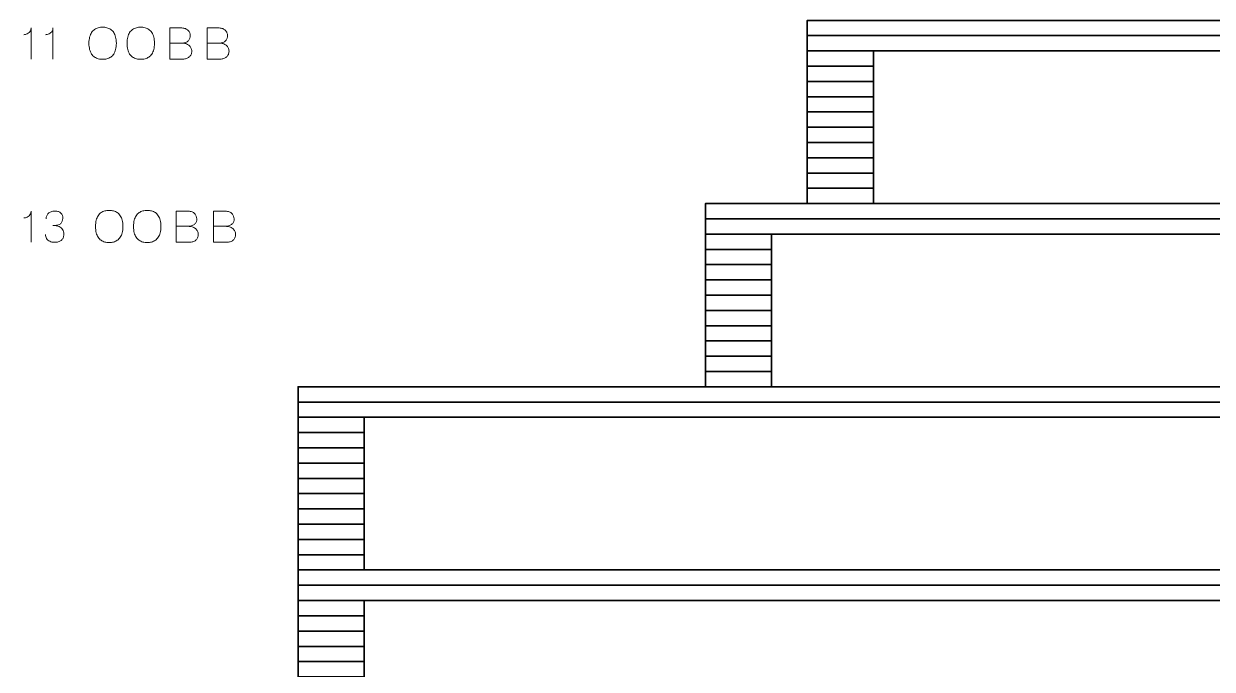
# Model space of a CAD drawing. Header units: centimetres. Extents: x -215 to 208, y -170 to 139.
# Drawn here: x 43.46 to 66.81, y -1.05 to 11.63 of the extents above; entities that cross this region are included whole.
import ezdxf

# ---------------------------------------------------------------- set-up
doc = ezdxf.new("R2010")
doc.units = ezdxf.units.CM
doc.header["$MEASUREMENT"] = 0
doc.layers.add('Layer 1', color=7, linetype='Continuous')

msp = doc.modelspace()

# ---------------------------------------------------------------- linework, layer by layer
at = {"layer": 'Layer 1', "color": 250, "lineweight": 35}
for points in [[(58.85, 11.39997), (80.15, 11.39997), (80.15, 11.69997), (58.85, 11.69997), (58.85, 11.39997)], [(58.85, 11.09997), (80.15, 11.09997), (80.15, 11.39997), (58.85, 11.39997), (58.85, 11.09997)], [(58.85, 10.79997), (60.15, 10.79997), (60.15, 11.09997), (58.85, 11.09997), (58.85, 10.79997)], [(58.85, 10.49997), (60.15, 10.49997), (60.15, 10.79997), (58.85, 10.79997), (58.85, 10.49997)], [(58.85, 10.19997), (60.15, 10.19997), (60.15, 10.49997), (58.85, 10.49997), (58.85, 10.19997)], [(58.85, 9.89997), (60.15, 9.89997), (60.15, 10.19997), (58.85, 10.19997), (58.85, 9.89997)], [(58.85, 9.59997), (60.15, 9.59997), (60.15, 9.89997), (58.85, 9.89997), (58.85, 9.59997)], [(58.85, 9.29997), (60.15, 9.29997), (60.15, 9.59997), (58.85, 9.59997), (58.85, 9.29997)], [(58.85, 8.99997), (60.15, 8.99997), (60.15, 9.29997), (58.85, 9.29997), (58.85, 8.99997)], [(58.85, 8.69997), (60.15, 8.69997), (60.15, 8.99997), (58.85, 8.99997), (58.85, 8.69997)], [(58.85, 8.39997), (60.15, 8.39997), (60.15, 8.69997), (58.85, 8.69997), (58.85, 8.39997)], [(58.85, 8.09997), (60.15, 8.09997), (60.15, 8.39997), (58.85, 8.39997), (58.85, 8.09997)], [(56.85, 7.79997), (82.15, 7.79997), (82.15, 8.09997), (56.85, 8.09997), (56.85, 7.79997)], [(56.85, 7.49997), (82.15, 7.49997), (82.15, 7.79997), (56.85, 7.79997), (56.85, 7.49997)], [(56.85, 7.19997), (58.15, 7.19997), (58.15, 7.49997), (56.85, 7.49997), (56.85, 7.19997)], [(56.85, 6.89997), (58.15, 6.89997), (58.15, 7.19997), (56.85, 7.19997), (56.85, 6.89997)], [(56.85, 6.59997), (58.15, 6.59997), (58.15, 6.89997), (56.85, 6.89997), (56.85, 6.59997)], [(56.85, 6.29997), (58.15, 6.29997), (58.15, 6.59997), (56.85, 6.59997), (56.85, 6.29997)], [(56.85, 5.99997), (58.15, 5.99997), (58.15, 6.29997), (56.85, 6.29997), (56.85, 5.99997)], [(56.85, 5.69997), (58.15, 5.69997), (58.15, 5.99997), (56.85, 5.99997), (56.85, 5.69997)], [(56.85, 5.39997), (58.15, 5.39997), (58.15, 5.69997), (56.85, 5.69997), (56.85, 5.39997)], [(56.85, 5.09997), (58.15, 5.09997), (58.15, 5.39997), (56.85, 5.39997), (56.85, 5.09997)], [(56.85, 4.79997), (58.15, 4.79997), (58.15, 5.09997), (56.85, 5.09997), (56.85, 4.79997)], [(56.85, 4.49997), (58.15, 4.49997), (58.15, 4.79997), (56.85, 4.79997), (56.85, 4.49997)], [(48.85, 4.19997), (90.15, 4.19997), (90.15, 4.49997), (48.85, 4.49997), (48.85, 4.19997)], [(48.85, 3.89997), (90.15, 3.89997), (90.15, 4.19997), (48.85, 4.19997), (48.85, 3.89997)], [(48.85, 3.59997), (50.15, 3.59997), (50.15, 3.89997), (48.85, 3.89997), (48.85, 3.59997)], [(48.85, 3.29997), (50.15, 3.29997), (50.15, 3.59997), (48.85, 3.59997), (48.85, 3.29997)], [(48.85, 2.99997), (50.15, 2.99997), (50.15, 3.29997), (48.85, 3.29997), (48.85, 2.99997)], [(48.85, 2.69997), (50.15, 2.69997), (50.15, 2.99997), (48.85, 2.99997), (48.85, 2.69997)], [(48.85, 2.39997), (50.15, 2.39997), (50.15, 2.69997), (48.85, 2.69997), (48.85, 2.39997)], [(48.85, 2.09997), (50.15, 2.09997), (50.15, 2.39997), (48.85, 2.39997), (48.85, 2.09997)], [(48.85, 1.79997), (50.15, 1.79997), (50.15, 2.09997), (48.85, 2.09997), (48.85, 1.79997)], [(48.85, 1.49997), (50.15, 1.49997), (50.15, 1.79997), (48.85, 1.79997), (48.85, 1.49997)], [(48.85, 1.19997), (50.15, 1.19997), (50.15, 1.49997), (48.85, 1.49997), (48.85, 1.19997)], [(48.85, 0.89997), (50.15, 0.89997), (50.15, 1.19997), (48.85, 1.19997), (48.85, 0.89997)], [(48.85, 0.59997), (90.15, 0.59997), (90.15, 0.89997), (48.85, 0.89997), (48.85, 0.59997)], [(48.85, 0.29997), (90.15, 0.29997), (90.15, 0.59997), (48.85, 0.59997), (48.85, 0.29997)], [(48.85, -0.00003), (50.15, -0.00003), (50.15, 0.29997), (48.85, 0.29997), (48.85, -0.00003)], [(48.85, -0.30003), (50.15, -0.30003), (50.15, -0.00003), (48.85, -0.00003), (48.85, -0.30003)], [(48.85, -0.60003), (50.15, -0.60003), (50.15, -0.30003), (48.85, -0.30003), (48.85, -0.60003)], [(48.85, -0.90003), (50.15, -0.90003), (50.15, -0.60003), (48.85, -0.60003), (48.85, -0.90003)], [(48.85, -1.20003), (50.15, -1.20003), (50.15, -0.90003), (48.85, -0.90003), (48.85, -1.20003)]]:
    msp.add_lwpolyline(points, close=True, dxfattribs=at)
at = {"layer": 'Layer 1', "color": 30, "lineweight": 9}
for points, knots in [([(43.60641, 10.93927), (43.60641, 10.93927), (43.60641, 11.54972), (43.60641, 11.54972), (43.60641, 11.54972), (43.60627, 11.52898), (43.6026, 11.5112), (43.59555, 11.49638), (43.59555, 11.49638), (43.58863, 11.48142), (43.57946, 11.46914), (43.56817, 11.45927), (43.56817, 11.45927), (43.55688, 11.44939), (43.54475, 11.44149), (43.53177, 11.43556), (43.53177, 11.43556), (43.51878, 11.42977), (43.50622, 11.4254), (43.49409, 11.42272), (43.49409, 11.42272), (43.48181, 11.4199), (43.47137, 11.4182), (43.46248, 11.41764), (43.46248, 11.41764), (43.47137, 11.4182), (43.48181, 11.4199), (43.49409, 11.42272), (43.49409, 11.42272), (43.50622, 11.4254), (43.51878, 11.42977), (43.53177, 11.43556), (43.53177, 11.43556), (43.54475, 11.44149), (43.55688, 11.44939), (43.56817, 11.45927), (43.56817, 11.45927), (43.57946, 11.46914), (43.58863, 11.48142), (43.59555, 11.49638), (43.59555, 11.49638), (43.6026, 11.5112), (43.60627, 11.52898), (43.60641, 11.54972), (43.60641, 11.54972), (43.60641, 11.54972), (43.60641, 10.93927), (43.60641, 10.93927)], [0, 0, 0, 0, 0.08333333, 0.08333333, 0.08333333, 0.08333333, 0.16666667, 0.16666667, 0.16666667, 0.16666667, 0.25, 0.25, 0.25, 0.25, 0.33333333, 0.33333333, 0.33333333, 0.33333333, 0.41666667, 0.41666667, 0.41666667, 0.41666667, 0.5, 0.5, 0.5, 0.5, 0.58333333, 0.58333333, 0.58333333, 0.58333333, 0.66666667, 0.66666667, 0.66666667, 0.66666667, 0.75, 0.75, 0.75, 0.75, 0.83333333, 0.83333333, 0.83333333, 0.83333333, 0.91666667, 0.91666667, 0.91666667, 0.91666667, 1, 1, 1, 1]), ([(44.03483, 10.93927), (44.03483, 10.93927), (44.03483, 11.54972), (44.03483, 11.54972), (44.03483, 11.54972), (44.03469, 11.52898), (44.03102, 11.5112), (44.02397, 11.49638), (44.02397, 11.49638), (44.01705, 11.48142), (44.00788, 11.46914), (43.99659, 11.45927), (43.99659, 11.45927), (43.9853, 11.44939), (43.97317, 11.44149), (43.96019, 11.43556), (43.96019, 11.43556), (43.9472, 11.42977), (43.93464, 11.4254), (43.92251, 11.42272), (43.92251, 11.42272), (43.91023, 11.4199), (43.89979, 11.4182), (43.8909, 11.41764), (43.8909, 11.41764), (43.89979, 11.4182), (43.91023, 11.4199), (43.92251, 11.42272), (43.92251, 11.42272), (43.93464, 11.4254), (43.9472, 11.42977), (43.96019, 11.43556), (43.96019, 11.43556), (43.97317, 11.44149), (43.9853, 11.44939), (43.99659, 11.45927), (43.99659, 11.45927), (44.00788, 11.46914), (44.01705, 11.48142), (44.02397, 11.49638), (44.02397, 11.49638), (44.03102, 11.5112), (44.03469, 11.52898), (44.03483, 11.54972), (44.03483, 11.54972), (44.03483, 11.54972), (44.03483, 10.93927), (44.03483, 10.93927)], [0, 0, 0, 0, 0.08333333, 0.08333333, 0.08333333, 0.08333333, 0.16666667, 0.16666667, 0.16666667, 0.16666667, 0.25, 0.25, 0.25, 0.25, 0.33333333, 0.33333333, 0.33333333, 0.33333333, 0.41666667, 0.41666667, 0.41666667, 0.41666667, 0.5, 0.5, 0.5, 0.5, 0.58333333, 0.58333333, 0.58333333, 0.58333333, 0.66666667, 0.66666667, 0.66666667, 0.66666667, 0.75, 0.75, 0.75, 0.75, 0.83333333, 0.83333333, 0.83333333, 0.83333333, 0.91666667, 0.91666667, 0.91666667, 0.91666667, 1, 1, 1, 1]), ([(45.0119, 10.93419), (45.04168, 10.93405), (45.0699, 10.93758), (45.09685, 10.94449), (45.09685, 10.94449), (45.12366, 10.95155), (45.14822, 10.96255), (45.17065, 10.97779), (45.17065, 10.97779), (45.19309, 10.99289), (45.21256, 11.01279), (45.22907, 11.03734), (45.22907, 11.03734), (45.24558, 11.0619), (45.25828, 11.09167), (45.26731, 11.12667), (45.26731, 11.12667), (45.27649, 11.16166), (45.281, 11.20244), (45.28114, 11.24915), (45.28114, 11.24915), (45.281, 11.29586), (45.27649, 11.33664), (45.26731, 11.37178), (45.26731, 11.37178), (45.25828, 11.40691), (45.24558, 11.43683), (45.22907, 11.46152), (45.22907, 11.46152), (45.21256, 11.48622), (45.19309, 11.50626), (45.17065, 11.52164), (45.17065, 11.52164), (45.14822, 11.53702), (45.12366, 11.54817), (45.09685, 11.55536), (45.09685, 11.55536), (45.0699, 11.56242), (45.04168, 11.56595), (45.0119, 11.56581), (45.0119, 11.56581), (44.98213, 11.56595), (44.9539, 11.56242), (44.92695, 11.55536), (44.92695, 11.55536), (44.90014, 11.54817), (44.87559, 11.53702), (44.85315, 11.52164), (44.85315, 11.52164), (44.83071, 11.50626), (44.81124, 11.48622), (44.79473, 11.46152), (44.79473, 11.46152), (44.77822, 11.43683), (44.76552, 11.40691), (44.75649, 11.37178), (44.75649, 11.37178), (44.74732, 11.33664), (44.7428, 11.29586), (44.74266, 11.24915), (44.74266, 11.24915), (44.7428, 11.20244), (44.74732, 11.16166), (44.75649, 11.12667), (44.75649, 11.12667), (44.76552, 11.09167), (44.77822, 11.0619), (44.79473, 11.03734), (44.79473, 11.03734), (44.81124, 11.01279), (44.83071, 10.99289), (44.85315, 10.97779), (44.85315, 10.97779), (44.87559, 10.96255), (44.90014, 10.95155), (44.92695, 10.94449), (44.92695, 10.94449), (44.9539, 10.93758), (44.98213, 10.93405), (45.0119, 10.93419)], [0, 0, 0, 0, 0.05, 0.05, 0.05, 0.05, 0.1, 0.1, 0.1, 0.1, 0.15, 0.15, 0.15, 0.15, 0.2, 0.2, 0.2, 0.2, 0.25, 0.25, 0.25, 0.25, 0.3, 0.3, 0.3, 0.3, 0.35, 0.35, 0.35, 0.35, 0.4, 0.4, 0.4, 0.4, 0.45, 0.45, 0.45, 0.45, 0.5, 0.5, 0.5, 0.5, 0.55, 0.55, 0.55, 0.55, 0.6, 0.6, 0.6, 0.6, 0.65, 0.65, 0.65, 0.65, 0.7, 0.7, 0.7, 0.7, 0.75, 0.75, 0.75, 0.75, 0.8, 0.8, 0.8, 0.8, 0.85, 0.85, 0.85, 0.85, 0.9, 0.9, 0.9, 0.9, 0.95, 0.95, 0.95, 0.95, 1, 1, 1, 1]), ([(45.0119, 10.93419), (45.04168, 10.93405), (45.0699, 10.93758), (45.09685, 10.94449), (45.09685, 10.94449), (45.12366, 10.95155), (45.14822, 10.96255), (45.17065, 10.97779), (45.17065, 10.97779), (45.19309, 10.99289), (45.21256, 11.01279), (45.22907, 11.03734), (45.22907, 11.03734), (45.24558, 11.0619), (45.25828, 11.09167), (45.26731, 11.12667), (45.26731, 11.12667), (45.27649, 11.16166), (45.281, 11.20244), (45.28114, 11.24915), (45.28114, 11.24915), (45.281, 11.29586), (45.27649, 11.33664), (45.26731, 11.37178), (45.26731, 11.37178), (45.25828, 11.40691), (45.24558, 11.43683), (45.22907, 11.46152), (45.22907, 11.46152), (45.21256, 11.48622), (45.19309, 11.50626), (45.17065, 11.52164), (45.17065, 11.52164), (45.14822, 11.53702), (45.12366, 11.54817), (45.09685, 11.55536), (45.09685, 11.55536), (45.0699, 11.56242), (45.04168, 11.56595), (45.0119, 11.56581), (45.0119, 11.56581), (44.98213, 11.56595), (44.9539, 11.56242), (44.92695, 11.55536), (44.92695, 11.55536), (44.90014, 11.54817), (44.87559, 11.53702), (44.85315, 11.52164), (44.85315, 11.52164), (44.83071, 11.50626), (44.81124, 11.48622), (44.79473, 11.46152), (44.79473, 11.46152), (44.77822, 11.43683), (44.76552, 11.40691), (44.75649, 11.37178), (44.75649, 11.37178), (44.74732, 11.33664), (44.7428, 11.29586), (44.74266, 11.24915), (44.74266, 11.24915), (44.7428, 11.20244), (44.74732, 11.16166), (44.75649, 11.12667), (44.75649, 11.12667), (44.76552, 11.09167), (44.77822, 11.0619), (44.79473, 11.03734), (44.79473, 11.03734), (44.81124, 11.01279), (44.83071, 10.99289), (44.85315, 10.97779), (44.85315, 10.97779), (44.87559, 10.96255), (44.90014, 10.95155), (44.92695, 10.94449), (44.92695, 10.94449), (44.9539, 10.93758), (44.98213, 10.93405), (45.0119, 10.93419)], [0, 0, 0, 0, 0.05, 0.05, 0.05, 0.05, 0.1, 0.1, 0.1, 0.1, 0.15, 0.15, 0.15, 0.15, 0.2, 0.2, 0.2, 0.2, 0.25, 0.25, 0.25, 0.25, 0.3, 0.3, 0.3, 0.3, 0.35, 0.35, 0.35, 0.35, 0.4, 0.4, 0.4, 0.4, 0.45, 0.45, 0.45, 0.45, 0.5, 0.5, 0.5, 0.5, 0.55, 0.55, 0.55, 0.55, 0.6, 0.6, 0.6, 0.6, 0.65, 0.65, 0.65, 0.65, 0.7, 0.7, 0.7, 0.7, 0.75, 0.75, 0.75, 0.75, 0.8, 0.8, 0.8, 0.8, 0.85, 0.85, 0.85, 0.85, 0.9, 0.9, 0.9, 0.9, 0.95, 0.95, 0.95, 0.95, 1, 1, 1, 1]), ([(45.75951, 10.93419), (45.78929, 10.93405), (45.81751, 10.93758), (45.84446, 10.94449), (45.84446, 10.94449), (45.87127, 10.95155), (45.89583, 10.96255), (45.91826, 10.97779), (45.91826, 10.97779), (45.9407, 10.99289), (45.96017, 11.01279), (45.97668, 11.03734), (45.97668, 11.03734), (45.99319, 11.0619), (46.00589, 11.09167), (46.01492, 11.12667), (46.01492, 11.12667), (46.0241, 11.16166), (46.02861, 11.20244), (46.02875, 11.24915), (46.02875, 11.24915), (46.02861, 11.29586), (46.0241, 11.33664), (46.01492, 11.37178), (46.01492, 11.37178), (46.00589, 11.40691), (45.99319, 11.43683), (45.97668, 11.46152), (45.97668, 11.46152), (45.96017, 11.48622), (45.9407, 11.50626), (45.91826, 11.52164), (45.91826, 11.52164), (45.89583, 11.53702), (45.87127, 11.54817), (45.84446, 11.55536), (45.84446, 11.55536), (45.81751, 11.56242), (45.78929, 11.56595), (45.75951, 11.56581), (45.75951, 11.56581), (45.72974, 11.56595), (45.70151, 11.56242), (45.67456, 11.55536), (45.67456, 11.55536), (45.64775, 11.54817), (45.6232, 11.53702), (45.60076, 11.52164), (45.60076, 11.52164), (45.57832, 11.50626), (45.55885, 11.48622), (45.54234, 11.46152), (45.54234, 11.46152), (45.52583, 11.43683), (45.51313, 11.40691), (45.5041, 11.37178), (45.5041, 11.37178), (45.49493, 11.33664), (45.49041, 11.29586), (45.49027, 11.24915), (45.49027, 11.24915), (45.49041, 11.20244), (45.49493, 11.16166), (45.5041, 11.12667), (45.5041, 11.12667), (45.51313, 11.09167), (45.52583, 11.0619), (45.54234, 11.03734), (45.54234, 11.03734), (45.55885, 11.01279), (45.57832, 10.99289), (45.60076, 10.97779), (45.60076, 10.97779), (45.6232, 10.96255), (45.64775, 10.95155), (45.67456, 10.94449), (45.67456, 10.94449), (45.70151, 10.93758), (45.72974, 10.93405), (45.75951, 10.93419)], [0, 0, 0, 0, 0.05, 0.05, 0.05, 0.05, 0.1, 0.1, 0.1, 0.1, 0.15, 0.15, 0.15, 0.15, 0.2, 0.2, 0.2, 0.2, 0.25, 0.25, 0.25, 0.25, 0.3, 0.3, 0.3, 0.3, 0.35, 0.35, 0.35, 0.35, 0.4, 0.4, 0.4, 0.4, 0.45, 0.45, 0.45, 0.45, 0.5, 0.5, 0.5, 0.5, 0.55, 0.55, 0.55, 0.55, 0.6, 0.6, 0.6, 0.6, 0.65, 0.65, 0.65, 0.65, 0.7, 0.7, 0.7, 0.7, 0.75, 0.75, 0.75, 0.75, 0.8, 0.8, 0.8, 0.8, 0.85, 0.85, 0.85, 0.85, 0.9, 0.9, 0.9, 0.9, 0.95, 0.95, 0.95, 0.95, 1, 1, 1, 1]), ([(45.75951, 10.93419), (45.78929, 10.93405), (45.81751, 10.93758), (45.84446, 10.94449), (45.84446, 10.94449), (45.87127, 10.95155), (45.89583, 10.96255), (45.91826, 10.97779), (45.91826, 10.97779), (45.9407, 10.99289), (45.96017, 11.01279), (45.97668, 11.03734), (45.97668, 11.03734), (45.99319, 11.0619), (46.00589, 11.09167), (46.01492, 11.12667), (46.01492, 11.12667), (46.0241, 11.16166), (46.02861, 11.20244), (46.02875, 11.24915), (46.02875, 11.24915), (46.02861, 11.29586), (46.0241, 11.33664), (46.01492, 11.37178), (46.01492, 11.37178), (46.00589, 11.40691), (45.99319, 11.43683), (45.97668, 11.46152), (45.97668, 11.46152), (45.96017, 11.48622), (45.9407, 11.50626), (45.91826, 11.52164), (45.91826, 11.52164), (45.89583, 11.53702), (45.87127, 11.54817), (45.84446, 11.55536), (45.84446, 11.55536), (45.81751, 11.56242), (45.78929, 11.56595), (45.75951, 11.56581), (45.75951, 11.56581), (45.72974, 11.56595), (45.70151, 11.56242), (45.67456, 11.55536), (45.67456, 11.55536), (45.64775, 11.54817), (45.6232, 11.53702), (45.60076, 11.52164), (45.60076, 11.52164), (45.57832, 11.50626), (45.55885, 11.48622), (45.54234, 11.46152), (45.54234, 11.46152), (45.52583, 11.43683), (45.51313, 11.40691), (45.5041, 11.37178), (45.5041, 11.37178), (45.49493, 11.33664), (45.49041, 11.29586), (45.49027, 11.24915), (45.49027, 11.24915), (45.49041, 11.20244), (45.49493, 11.16166), (45.5041, 11.12667), (45.5041, 11.12667), (45.51313, 11.09167), (45.52583, 11.0619), (45.54234, 11.03734), (45.54234, 11.03734), (45.55885, 11.01279), (45.57832, 10.99289), (45.60076, 10.97779), (45.60076, 10.97779), (45.6232, 10.96255), (45.64775, 10.95155), (45.67456, 10.94449), (45.67456, 10.94449), (45.70151, 10.93758), (45.72974, 10.93405), (45.75951, 10.93419)], [0, 0, 0, 0, 0.05, 0.05, 0.05, 0.05, 0.1, 0.1, 0.1, 0.1, 0.15, 0.15, 0.15, 0.15, 0.2, 0.2, 0.2, 0.2, 0.25, 0.25, 0.25, 0.25, 0.3, 0.3, 0.3, 0.3, 0.35, 0.35, 0.35, 0.35, 0.4, 0.4, 0.4, 0.4, 0.45, 0.45, 0.45, 0.45, 0.5, 0.5, 0.5, 0.5, 0.55, 0.55, 0.55, 0.55, 0.6, 0.6, 0.6, 0.6, 0.65, 0.65, 0.65, 0.65, 0.7, 0.7, 0.7, 0.7, 0.75, 0.75, 0.75, 0.75, 0.8, 0.8, 0.8, 0.8, 0.85, 0.85, 0.85, 0.85, 0.9, 0.9, 0.9, 0.9, 0.95, 0.95, 0.95, 0.95, 1, 1, 1, 1]), ([(46.32932, 11.25338), (46.32932, 11.25338), (46.56385, 11.25338), (46.56385, 11.25338), (46.56385, 11.25338), (46.59433, 11.25353), (46.62029, 11.25776), (46.64217, 11.26608), (46.64217, 11.26608), (46.6639, 11.27427), (46.68154, 11.28542), (46.69522, 11.29939), (46.69522, 11.29939), (46.70891, 11.31336), (46.71879, 11.32916), (46.725, 11.34666), (46.725, 11.34666), (46.73107, 11.36402), (46.73389, 11.38208), (46.73318, 11.40071), (46.73318, 11.40071), (46.73234, 11.41933), (46.72838, 11.43739), (46.72133, 11.45503), (46.72133, 11.45503), (46.71441, 11.47267), (46.70397, 11.48862), (46.69028, 11.50287), (46.69028, 11.50287), (46.6766, 11.51712), (46.65952, 11.52841), (46.63878, 11.53674), (46.63878, 11.53674), (46.61804, 11.5452), (46.59362, 11.54958), (46.56554, 11.54972), (46.56554, 11.54972), (46.56554, 11.54972), (46.32932, 11.54972), (46.32932, 11.54972), (46.32932, 11.54972), (46.32932, 11.54972), (46.32932, 10.93927), (46.32932, 10.93927), (46.32932, 10.93927), (46.32932, 10.93927), (46.58925, 10.93927), (46.58925, 10.93927), (46.58925, 10.93927), (46.61352, 10.93927), (46.6361, 10.9428), (46.65698, 10.94971), (46.65698, 10.94971), (46.67787, 10.95677), (46.69607, 10.96679), (46.71187, 10.98019), (46.71187, 10.98019), (46.72754, 10.99346), (46.73981, 11.00954), (46.74856, 11.02859), (46.74856, 11.02859), (46.75731, 11.04764), (46.76183, 11.06923), (46.76197, 11.09336), (46.76197, 11.09336), (46.7614, 11.11764), (46.75632, 11.13951), (46.74659, 11.15912), (46.74659, 11.15912), (46.73685, 11.17874), (46.7233, 11.19553), (46.70581, 11.20964), (46.70581, 11.20964), (46.68831, 11.22361), (46.66742, 11.23448), (46.64344, 11.24195), (46.64344, 11.24195), (46.61945, 11.24943), (46.59292, 11.25324), (46.56385, 11.25338), (46.56385, 11.25338), (46.59292, 11.25324), (46.61945, 11.24943), (46.64344, 11.24195), (46.64344, 11.24195), (46.66742, 11.23448), (46.68831, 11.22361), (46.70581, 11.20964), (46.70581, 11.20964), (46.7233, 11.19553), (46.73685, 11.17874), (46.74659, 11.15912), (46.74659, 11.15912), (46.75632, 11.13951), (46.7614, 11.11764), (46.76197, 11.09336), (46.76197, 11.09336), (46.76183, 11.06923), (46.75731, 11.04764), (46.74856, 11.02859), (46.74856, 11.02859), (46.73981, 11.00954), (46.72754, 10.99346), (46.71187, 10.98019), (46.71187, 10.98019), (46.69607, 10.96679), (46.67787, 10.95677), (46.65698, 10.94971), (46.65698, 10.94971), (46.6361, 10.9428), (46.61352, 10.93927), (46.58925, 10.93927), (46.58925, 10.93927), (46.58925, 10.93927), (46.32932, 10.93927), (46.32932, 10.93927), (46.32932, 10.93927), (46.32932, 10.93927), (46.32932, 11.54972), (46.32932, 11.54972), (46.32932, 11.54972), (46.32932, 11.54972), (46.56554, 11.54972), (46.56554, 11.54972), (46.56554, 11.54972), (46.59362, 11.54958), (46.61804, 11.5452), (46.63878, 11.53674), (46.63878, 11.53674), (46.65952, 11.52841), (46.6766, 11.51712), (46.69028, 11.50287), (46.69028, 11.50287), (46.70397, 11.48862), (46.71441, 11.47267), (46.72133, 11.45503), (46.72133, 11.45503), (46.72838, 11.43739), (46.73234, 11.41933), (46.73318, 11.40071), (46.73318, 11.40071), (46.73389, 11.38208), (46.73107, 11.36402), (46.725, 11.34666), (46.725, 11.34666), (46.71879, 11.32916), (46.70891, 11.31336), (46.69522, 11.29939), (46.69522, 11.29939), (46.68154, 11.28542), (46.6639, 11.27427), (46.64217, 11.26608), (46.64217, 11.26608), (46.62029, 11.25776), (46.59433, 11.25353), (46.56385, 11.25338), (46.56385, 11.25338), (46.56385, 11.25338), (46.32932, 11.25338), (46.32932, 11.25338)], [0, 0, 0, 0, 0.025, 0.025, 0.025, 0.025, 0.05, 0.05, 0.05, 0.05, 0.075, 0.075, 0.075, 0.075, 0.1, 0.1, 0.1, 0.1, 0.125, 0.125, 0.125, 0.125, 0.15, 0.15, 0.15, 0.15, 0.175, 0.175, 0.175, 0.175, 0.2, 0.2, 0.2, 0.2, 0.225, 0.225, 0.225, 0.225, 0.25, 0.25, 0.25, 0.25, 0.275, 0.275, 0.275, 0.275, 0.3, 0.3, 0.3, 0.3, 0.325, 0.325, 0.325, 0.325, 0.35, 0.35, 0.35, 0.35, 0.375, 0.375, 0.375, 0.375, 0.4, 0.4, 0.4, 0.4, 0.425, 0.425, 0.425, 0.425, 0.45, 0.45, 0.45, 0.45, 0.475, 0.475, 0.475, 0.475, 0.5, 0.5, 0.5, 0.5, 0.525, 0.525, 0.525, 0.525, 0.55, 0.55, 0.55, 0.55, 0.575, 0.575, 0.575, 0.575, 0.6, 0.6, 0.6, 0.6, 0.625, 0.625, 0.625, 0.625, 0.65, 0.65, 0.65, 0.65, 0.675, 0.675, 0.675, 0.675, 0.7, 0.7, 0.7, 0.7, 0.725, 0.725, 0.725, 0.725, 0.75, 0.75, 0.75, 0.75, 0.775, 0.775, 0.775, 0.775, 0.8, 0.8, 0.8, 0.8, 0.825, 0.825, 0.825, 0.825, 0.85, 0.85, 0.85, 0.85, 0.875, 0.875, 0.875, 0.875, 0.9, 0.9, 0.9, 0.9, 0.925, 0.925, 0.925, 0.925, 0.95, 0.95, 0.95, 0.95, 0.975, 0.975, 0.975, 0.975, 1, 1, 1, 1]), ([(47.06169, 11.25338), (47.06169, 11.25338), (47.29622, 11.25338), (47.29622, 11.25338), (47.29622, 11.25338), (47.3267, 11.25353), (47.35266, 11.25776), (47.37454, 11.26608), (47.37454, 11.26608), (47.39627, 11.27427), (47.41391, 11.28542), (47.42759, 11.29939), (47.42759, 11.29939), (47.44128, 11.31336), (47.45116, 11.32916), (47.45737, 11.34666), (47.45737, 11.34666), (47.46344, 11.36402), (47.46626, 11.38208), (47.46555, 11.40071), (47.46555, 11.40071), (47.46471, 11.41933), (47.46075, 11.43739), (47.4537, 11.45503), (47.4537, 11.45503), (47.44678, 11.47267), (47.43634, 11.48862), (47.42265, 11.50287), (47.42265, 11.50287), (47.40897, 11.51712), (47.39189, 11.52841), (47.37115, 11.53674), (47.37115, 11.53674), (47.35041, 11.5452), (47.32599, 11.54958), (47.29791, 11.54972), (47.29791, 11.54972), (47.29791, 11.54972), (47.06169, 11.54972), (47.06169, 11.54972), (47.06169, 11.54972), (47.06169, 11.54972), (47.06169, 10.93927), (47.06169, 10.93927), (47.06169, 10.93927), (47.06169, 10.93927), (47.32162, 10.93927), (47.32162, 10.93927), (47.32162, 10.93927), (47.34589, 10.93927), (47.36847, 10.9428), (47.38935, 10.94971), (47.38935, 10.94971), (47.41024, 10.95677), (47.42844, 10.96679), (47.44424, 10.98019), (47.44424, 10.98019), (47.45991, 10.99346), (47.47218, 11.00954), (47.48093, 11.02859), (47.48093, 11.02859), (47.48968, 11.04764), (47.4942, 11.06923), (47.49434, 11.09336), (47.49434, 11.09336), (47.49377, 11.11764), (47.48869, 11.13951), (47.47896, 11.15912), (47.47896, 11.15912), (47.46922, 11.17874), (47.45567, 11.19553), (47.43818, 11.20964), (47.43818, 11.20964), (47.42068, 11.22361), (47.39979, 11.23448), (47.37581, 11.24195), (47.37581, 11.24195), (47.35182, 11.24943), (47.32529, 11.25324), (47.29622, 11.25338), (47.29622, 11.25338), (47.32529, 11.25324), (47.35182, 11.24943), (47.37581, 11.24195), (47.37581, 11.24195), (47.39979, 11.23448), (47.42068, 11.22361), (47.43818, 11.20964), (47.43818, 11.20964), (47.45567, 11.19553), (47.46922, 11.17874), (47.47896, 11.15912), (47.47896, 11.15912), (47.48869, 11.13951), (47.49377, 11.11764), (47.49434, 11.09336), (47.49434, 11.09336), (47.4942, 11.06923), (47.48968, 11.04764), (47.48093, 11.02859), (47.48093, 11.02859), (47.47218, 11.00954), (47.45991, 10.99346), (47.44424, 10.98019), (47.44424, 10.98019), (47.42844, 10.96679), (47.41024, 10.95677), (47.38935, 10.94971), (47.38935, 10.94971), (47.36847, 10.9428), (47.34589, 10.93927), (47.32162, 10.93927), (47.32162, 10.93927), (47.32162, 10.93927), (47.06169, 10.93927), (47.06169, 10.93927), (47.06169, 10.93927), (47.06169, 10.93927), (47.06169, 11.54972), (47.06169, 11.54972), (47.06169, 11.54972), (47.06169, 11.54972), (47.29791, 11.54972), (47.29791, 11.54972), (47.29791, 11.54972), (47.32599, 11.54958), (47.35041, 11.5452), (47.37115, 11.53674), (47.37115, 11.53674), (47.39189, 11.52841), (47.40897, 11.51712), (47.42265, 11.50287), (47.42265, 11.50287), (47.43634, 11.48862), (47.44678, 11.47267), (47.4537, 11.45503), (47.4537, 11.45503), (47.46075, 11.43739), (47.46471, 11.41933), (47.46555, 11.40071), (47.46555, 11.40071), (47.46626, 11.38208), (47.46344, 11.36402), (47.45737, 11.34666), (47.45737, 11.34666), (47.45116, 11.32916), (47.44128, 11.31336), (47.42759, 11.29939), (47.42759, 11.29939), (47.41391, 11.28542), (47.39627, 11.27427), (47.37454, 11.26608), (47.37454, 11.26608), (47.35266, 11.25776), (47.3267, 11.25353), (47.29622, 11.25338), (47.29622, 11.25338), (47.29622, 11.25338), (47.06169, 11.25338), (47.06169, 11.25338)], [0, 0, 0, 0, 0.025, 0.025, 0.025, 0.025, 0.05, 0.05, 0.05, 0.05, 0.075, 0.075, 0.075, 0.075, 0.1, 0.1, 0.1, 0.1, 0.125, 0.125, 0.125, 0.125, 0.15, 0.15, 0.15, 0.15, 0.175, 0.175, 0.175, 0.175, 0.2, 0.2, 0.2, 0.2, 0.225, 0.225, 0.225, 0.225, 0.25, 0.25, 0.25, 0.25, 0.275, 0.275, 0.275, 0.275, 0.3, 0.3, 0.3, 0.3, 0.325, 0.325, 0.325, 0.325, 0.35, 0.35, 0.35, 0.35, 0.375, 0.375, 0.375, 0.375, 0.4, 0.4, 0.4, 0.4, 0.425, 0.425, 0.425, 0.425, 0.45, 0.45, 0.45, 0.45, 0.475, 0.475, 0.475, 0.475, 0.5, 0.5, 0.5, 0.5, 0.525, 0.525, 0.525, 0.525, 0.55, 0.55, 0.55, 0.55, 0.575, 0.575, 0.575, 0.575, 0.6, 0.6, 0.6, 0.6, 0.625, 0.625, 0.625, 0.625, 0.65, 0.65, 0.65, 0.65, 0.675, 0.675, 0.675, 0.675, 0.7, 0.7, 0.7, 0.7, 0.725, 0.725, 0.725, 0.725, 0.75, 0.75, 0.75, 0.75, 0.775, 0.775, 0.775, 0.775, 0.8, 0.8, 0.8, 0.8, 0.825, 0.825, 0.825, 0.825, 0.85, 0.85, 0.85, 0.85, 0.875, 0.875, 0.875, 0.875, 0.9, 0.9, 0.9, 0.9, 0.925, 0.925, 0.925, 0.925, 0.95, 0.95, 0.95, 0.95, 0.975, 0.975, 0.975, 0.975, 1, 1, 1, 1]), ([(43.60641, 7.33927), (43.60641, 7.33927), (43.60641, 7.94972), (43.60641, 7.94972), (43.60641, 7.94972), (43.60627, 7.92898), (43.6026, 7.9112), (43.59555, 7.89638), (43.59555, 7.89638), (43.58863, 7.88142), (43.57946, 7.86914), (43.56817, 7.85927), (43.56817, 7.85927), (43.55688, 7.84939), (43.54475, 7.84149), (43.53177, 7.83556), (43.53177, 7.83556), (43.51878, 7.82977), (43.50622, 7.8254), (43.49409, 7.82272), (43.49409, 7.82272), (43.48181, 7.8199), (43.47137, 7.8182), (43.46248, 7.81764), (43.46248, 7.81764), (43.47137, 7.8182), (43.48181, 7.8199), (43.49409, 7.82272), (43.49409, 7.82272), (43.50622, 7.8254), (43.51878, 7.82977), (43.53177, 7.83556), (43.53177, 7.83556), (43.54475, 7.84149), (43.55688, 7.84939), (43.56817, 7.85927), (43.56817, 7.85927), (43.57946, 7.86914), (43.58863, 7.88142), (43.59555, 7.89638), (43.59555, 7.89638), (43.6026, 7.9112), (43.60627, 7.92898), (43.60641, 7.94972), (43.60641, 7.94972), (43.60641, 7.94972), (43.60641, 7.33927), (43.60641, 7.33927)], [0, 0, 0, 0, 0.08333333, 0.08333333, 0.08333333, 0.08333333, 0.16666667, 0.16666667, 0.16666667, 0.16666667, 0.25, 0.25, 0.25, 0.25, 0.33333333, 0.33333333, 0.33333333, 0.33333333, 0.41666667, 0.41666667, 0.41666667, 0.41666667, 0.5, 0.5, 0.5, 0.5, 0.58333333, 0.58333333, 0.58333333, 0.58333333, 0.66666667, 0.66666667, 0.66666667, 0.66666667, 0.75, 0.75, 0.75, 0.75, 0.83333333, 0.83333333, 0.83333333, 0.83333333, 0.91666667, 0.91666667, 0.91666667, 0.91666667, 1, 1, 1, 1]), ([(43.8909, 7.49252), (43.89104, 7.46204), (43.8981, 7.43551), (43.91207, 7.41251), (43.91207, 7.41251), (43.92604, 7.38965), (43.94593, 7.37173), (43.9719, 7.35888), (43.9719, 7.35888), (43.99786, 7.34604), (44.02905, 7.33955), (44.06531, 7.33927), (44.06531, 7.33927), (44.09255, 7.33927), (44.11724, 7.34209), (44.13968, 7.34802), (44.13968, 7.34802), (44.16198, 7.35395), (44.18117, 7.36312), (44.19739, 7.37568), (44.19739, 7.37568), (44.21362, 7.38824), (44.22604, 7.40446), (44.23493, 7.42422), (44.23493, 7.42422), (44.24368, 7.44412), (44.24805, 7.46796), (44.2482, 7.4959), (44.2482, 7.4959), (44.24834, 7.53316), (44.24072, 7.56463), (44.22562, 7.59017), (44.22562, 7.59017), (44.21052, 7.61571), (44.18709, 7.6349), (44.15563, 7.64802), (44.15563, 7.64802), (44.12416, 7.66115), (44.0838, 7.66778), (44.03483, 7.66778), (44.03483, 7.66778), (44.07138, 7.66764), (44.102, 7.67102), (44.12698, 7.67794), (44.12698, 7.67794), (44.15182, 7.68485), (44.17171, 7.69459), (44.18667, 7.70729), (44.18667, 7.70729), (44.20163, 7.71985), (44.21249, 7.73481), (44.21898, 7.75202), (44.21898, 7.75202), (44.22562, 7.7691), (44.22886, 7.78786), (44.22872, 7.80833), (44.22872, 7.80833), (44.22886, 7.82879), (44.22604, 7.8477), (44.2204, 7.86519), (44.2204, 7.86519), (44.21489, 7.88269), (44.20586, 7.89807), (44.19358, 7.9112), (44.19358, 7.9112), (44.18131, 7.92432), (44.16508, 7.93462), (44.14518, 7.94196), (44.14518, 7.94196), (44.12515, 7.9493), (44.10073, 7.95296), (44.07209, 7.95311), (44.07209, 7.95311), (44.04358, 7.95296), (44.01861, 7.94873), (43.99744, 7.94055), (43.99744, 7.94055), (43.97613, 7.93236), (43.95863, 7.92121), (43.94452, 7.90696), (43.94452, 7.90696), (43.93055, 7.89271), (43.92011, 7.87648), (43.9132, 7.85814), (43.9132, 7.85814), (43.90614, 7.83979), (43.90275, 7.82032), (43.90275, 7.79986), (43.90275, 7.79986), (43.90275, 7.82032), (43.90614, 7.83979), (43.9132, 7.85814), (43.9132, 7.85814), (43.92011, 7.87648), (43.93055, 7.89271), (43.94452, 7.90696), (43.94452, 7.90696), (43.95863, 7.92121), (43.97613, 7.93236), (43.99744, 7.94055), (43.99744, 7.94055), (44.01861, 7.94873), (44.04358, 7.95296), (44.07209, 7.95311), (44.07209, 7.95311), (44.10073, 7.95296), (44.12515, 7.9493), (44.14518, 7.94196), (44.14518, 7.94196), (44.16508, 7.93462), (44.18131, 7.92432), (44.19358, 7.9112), (44.19358, 7.9112), (44.20586, 7.89807), (44.21489, 7.88269), (44.2204, 7.86519), (44.2204, 7.86519), (44.22604, 7.8477), (44.22886, 7.82879), (44.22872, 7.80833), (44.22872, 7.80833), (44.22886, 7.78786), (44.22562, 7.7691), (44.21898, 7.75202), (44.21898, 7.75202), (44.21249, 7.73481), (44.20163, 7.71985), (44.18667, 7.70729), (44.18667, 7.70729), (44.17171, 7.69459), (44.15182, 7.68485), (44.12698, 7.67794), (44.12698, 7.67794), (44.102, 7.67102), (44.07138, 7.66764), (44.03483, 7.66778), (44.03483, 7.66778), (44.0838, 7.66778), (44.12416, 7.66115), (44.15563, 7.64802), (44.15563, 7.64802), (44.18709, 7.6349), (44.21052, 7.61571), (44.22562, 7.59017), (44.22562, 7.59017), (44.24072, 7.56463), (44.24834, 7.53316), (44.2482, 7.4959), (44.2482, 7.4959), (44.24805, 7.46796), (44.24368, 7.44412), (44.23493, 7.42422), (44.23493, 7.42422), (44.22604, 7.40446), (44.21362, 7.38824), (44.19739, 7.37568), (44.19739, 7.37568), (44.18117, 7.36312), (44.16198, 7.35395), (44.13968, 7.34802), (44.13968, 7.34802), (44.11724, 7.34209), (44.09255, 7.33927), (44.06531, 7.33927), (44.06531, 7.33927), (44.02905, 7.33955), (43.99786, 7.34604), (43.9719, 7.35888), (43.9719, 7.35888), (43.94593, 7.37173), (43.92604, 7.38965), (43.91207, 7.41251), (43.91207, 7.41251), (43.8981, 7.43551), (43.89104, 7.46204), (43.8909, 7.49252)], [0, 0, 0, 0, 0.02272727, 0.02272727, 0.02272727, 0.02272727, 0.04545455, 0.04545455, 0.04545455, 0.04545455, 0.06818182, 0.06818182, 0.06818182, 0.06818182, 0.09090909, 0.09090909, 0.09090909, 0.09090909, 0.11363636, 0.11363636, 0.11363636, 0.11363636, 0.13636364, 0.13636364, 0.13636364, 0.13636364, 0.15909091, 0.15909091, 0.15909091, 0.15909091, 0.18181818, 0.18181818, 0.18181818, 0.18181818, 0.20454545, 0.20454545, 0.20454545, 0.20454545, 0.22727273, 0.22727273, 0.22727273, 0.22727273, 0.25, 0.25, 0.25, 0.25, 0.27272727, 0.27272727, 0.27272727, 0.27272727, 0.29545455, 0.29545455, 0.29545455, 0.29545455, 0.31818182, 0.31818182, 0.31818182, 0.31818182, 0.34090909, 0.34090909, 0.34090909, 0.34090909, 0.36363636, 0.36363636, 0.36363636, 0.36363636, 0.38636364, 0.38636364, 0.38636364, 0.38636364, 0.40909091, 0.40909091, 0.40909091, 0.40909091, 0.43181818, 0.43181818, 0.43181818, 0.43181818, 0.45454545, 0.45454545, 0.45454545, 0.45454545, 0.47727273, 0.47727273, 0.47727273, 0.47727273, 0.5, 0.5, 0.5, 0.5, 0.52272727, 0.52272727, 0.52272727, 0.52272727, 0.54545455, 0.54545455, 0.54545455, 0.54545455, 0.56818182, 0.56818182, 0.56818182, 0.56818182, 0.59090909, 0.59090909, 0.59090909, 0.59090909, 0.61363636, 0.61363636, 0.61363636, 0.61363636, 0.63636364, 0.63636364, 0.63636364, 0.63636364, 0.65909091, 0.65909091, 0.65909091, 0.65909091, 0.68181818, 0.68181818, 0.68181818, 0.68181818, 0.70454545, 0.70454545, 0.70454545, 0.70454545, 0.72727273, 0.72727273, 0.72727273, 0.72727273, 0.75, 0.75, 0.75, 0.75, 0.77272727, 0.77272727, 0.77272727, 0.77272727, 0.79545455, 0.79545455, 0.79545455, 0.79545455, 0.81818182, 0.81818182, 0.81818182, 0.81818182, 0.84090909, 0.84090909, 0.84090909, 0.84090909, 0.86363636, 0.86363636, 0.86363636, 0.86363636, 0.88636364, 0.88636364, 0.88636364, 0.88636364, 0.90909091, 0.90909091, 0.90909091, 0.90909091, 0.93181818, 0.93181818, 0.93181818, 0.93181818, 0.95454545, 0.95454545, 0.95454545, 0.95454545, 0.97727273, 0.97727273, 0.97727273, 0.97727273, 1, 1, 1, 1]), ([(45.14059, 7.33419), (45.17037, 7.33405), (45.19859, 7.33758), (45.22554, 7.34449), (45.22554, 7.34449), (45.25235, 7.35155), (45.27691, 7.36255), (45.29934, 7.37779), (45.29934, 7.37779), (45.32178, 7.39289), (45.34125, 7.41279), (45.35776, 7.43734), (45.35776, 7.43734), (45.37427, 7.4619), (45.38697, 7.49167), (45.396, 7.52667), (45.396, 7.52667), (45.40518, 7.56166), (45.40969, 7.60244), (45.40983, 7.64915), (45.40983, 7.64915), (45.40969, 7.69586), (45.40518, 7.73664), (45.396, 7.77178), (45.396, 7.77178), (45.38697, 7.80691), (45.37427, 7.83683), (45.35776, 7.86152), (45.35776, 7.86152), (45.34125, 7.88622), (45.32178, 7.90626), (45.29934, 7.92164), (45.29934, 7.92164), (45.27691, 7.93702), (45.25235, 7.94817), (45.22554, 7.95536), (45.22554, 7.95536), (45.19859, 7.96242), (45.17037, 7.96595), (45.14059, 7.96581), (45.14059, 7.96581), (45.11082, 7.96595), (45.08259, 7.96242), (45.05564, 7.95536), (45.05564, 7.95536), (45.02883, 7.94817), (45.00428, 7.93702), (44.98184, 7.92164), (44.98184, 7.92164), (44.9594, 7.90626), (44.93993, 7.88622), (44.92342, 7.86152), (44.92342, 7.86152), (44.90691, 7.83683), (44.89421, 7.80691), (44.88518, 7.77178), (44.88518, 7.77178), (44.87601, 7.73664), (44.87149, 7.69586), (44.87135, 7.64915), (44.87135, 7.64915), (44.87149, 7.60244), (44.87601, 7.56166), (44.88518, 7.52667), (44.88518, 7.52667), (44.89421, 7.49167), (44.90691, 7.4619), (44.92342, 7.43734), (44.92342, 7.43734), (44.93993, 7.41279), (44.9594, 7.39289), (44.98184, 7.37779), (44.98184, 7.37779), (45.00428, 7.36255), (45.02883, 7.35155), (45.05564, 7.34449), (45.05564, 7.34449), (45.08259, 7.33758), (45.11082, 7.33405), (45.14059, 7.33419)], [0, 0, 0, 0, 0.05, 0.05, 0.05, 0.05, 0.1, 0.1, 0.1, 0.1, 0.15, 0.15, 0.15, 0.15, 0.2, 0.2, 0.2, 0.2, 0.25, 0.25, 0.25, 0.25, 0.3, 0.3, 0.3, 0.3, 0.35, 0.35, 0.35, 0.35, 0.4, 0.4, 0.4, 0.4, 0.45, 0.45, 0.45, 0.45, 0.5, 0.5, 0.5, 0.5, 0.55, 0.55, 0.55, 0.55, 0.6, 0.6, 0.6, 0.6, 0.65, 0.65, 0.65, 0.65, 0.7, 0.7, 0.7, 0.7, 0.75, 0.75, 0.75, 0.75, 0.8, 0.8, 0.8, 0.8, 0.85, 0.85, 0.85, 0.85, 0.9, 0.9, 0.9, 0.9, 0.95, 0.95, 0.95, 0.95, 1, 1, 1, 1]), ([(45.14059, 7.33419), (45.17037, 7.33405), (45.19859, 7.33758), (45.22554, 7.34449), (45.22554, 7.34449), (45.25235, 7.35155), (45.27691, 7.36255), (45.29934, 7.37779), (45.29934, 7.37779), (45.32178, 7.39289), (45.34125, 7.41279), (45.35776, 7.43734), (45.35776, 7.43734), (45.37427, 7.4619), (45.38697, 7.49167), (45.396, 7.52667), (45.396, 7.52667), (45.40518, 7.56166), (45.40969, 7.60244), (45.40983, 7.64915), (45.40983, 7.64915), (45.40969, 7.69586), (45.40518, 7.73664), (45.396, 7.77178), (45.396, 7.77178), (45.38697, 7.80691), (45.37427, 7.83683), (45.35776, 7.86152), (45.35776, 7.86152), (45.34125, 7.88622), (45.32178, 7.90626), (45.29934, 7.92164), (45.29934, 7.92164), (45.27691, 7.93702), (45.25235, 7.94817), (45.22554, 7.95536), (45.22554, 7.95536), (45.19859, 7.96242), (45.17037, 7.96595), (45.14059, 7.96581), (45.14059, 7.96581), (45.11082, 7.96595), (45.08259, 7.96242), (45.05564, 7.95536), (45.05564, 7.95536), (45.02883, 7.94817), (45.00428, 7.93702), (44.98184, 7.92164), (44.98184, 7.92164), (44.9594, 7.90626), (44.93993, 7.88622), (44.92342, 7.86152), (44.92342, 7.86152), (44.90691, 7.83683), (44.89421, 7.80691), (44.88518, 7.77178), (44.88518, 7.77178), (44.87601, 7.73664), (44.87149, 7.69586), (44.87135, 7.64915), (44.87135, 7.64915), (44.87149, 7.60244), (44.87601, 7.56166), (44.88518, 7.52667), (44.88518, 7.52667), (44.89421, 7.49167), (44.90691, 7.4619), (44.92342, 7.43734), (44.92342, 7.43734), (44.93993, 7.41279), (44.9594, 7.39289), (44.98184, 7.37779), (44.98184, 7.37779), (45.00428, 7.36255), (45.02883, 7.35155), (45.05564, 7.34449), (45.05564, 7.34449), (45.08259, 7.33758), (45.11082, 7.33405), (45.14059, 7.33419)], [0, 0, 0, 0, 0.05, 0.05, 0.05, 0.05, 0.1, 0.1, 0.1, 0.1, 0.15, 0.15, 0.15, 0.15, 0.2, 0.2, 0.2, 0.2, 0.25, 0.25, 0.25, 0.25, 0.3, 0.3, 0.3, 0.3, 0.35, 0.35, 0.35, 0.35, 0.4, 0.4, 0.4, 0.4, 0.45, 0.45, 0.45, 0.45, 0.5, 0.5, 0.5, 0.5, 0.55, 0.55, 0.55, 0.55, 0.6, 0.6, 0.6, 0.6, 0.65, 0.65, 0.65, 0.65, 0.7, 0.7, 0.7, 0.7, 0.75, 0.75, 0.75, 0.75, 0.8, 0.8, 0.8, 0.8, 0.85, 0.85, 0.85, 0.85, 0.9, 0.9, 0.9, 0.9, 0.95, 0.95, 0.95, 0.95, 1, 1, 1, 1]), ([(45.8882, 7.33419), (45.91798, 7.33405), (45.9462, 7.33758), (45.97315, 7.34449), (45.97315, 7.34449), (45.99996, 7.35155), (46.02452, 7.36255), (46.04695, 7.37779), (46.04695, 7.37779), (46.06939, 7.39289), (46.08886, 7.41279), (46.10537, 7.43734), (46.10537, 7.43734), (46.12188, 7.4619), (46.13458, 7.49167), (46.14361, 7.52667), (46.14361, 7.52667), (46.15279, 7.56166), (46.1573, 7.60244), (46.15744, 7.64915), (46.15744, 7.64915), (46.1573, 7.69586), (46.15279, 7.73664), (46.14361, 7.77178), (46.14361, 7.77178), (46.13458, 7.80691), (46.12188, 7.83683), (46.10537, 7.86152), (46.10537, 7.86152), (46.08886, 7.88622), (46.06939, 7.90626), (46.04695, 7.92164), (46.04695, 7.92164), (46.02452, 7.93702), (45.99996, 7.94817), (45.97315, 7.95536), (45.97315, 7.95536), (45.9462, 7.96242), (45.91798, 7.96595), (45.8882, 7.96581), (45.8882, 7.96581), (45.85843, 7.96595), (45.8302, 7.96242), (45.80325, 7.95536), (45.80325, 7.95536), (45.77644, 7.94817), (45.75189, 7.93702), (45.72945, 7.92164), (45.72945, 7.92164), (45.70701, 7.90626), (45.68754, 7.88622), (45.67103, 7.86152), (45.67103, 7.86152), (45.65452, 7.83683), (45.64182, 7.80691), (45.63279, 7.77178), (45.63279, 7.77178), (45.62362, 7.73664), (45.6191, 7.69586), (45.61896, 7.64915), (45.61896, 7.64915), (45.6191, 7.60244), (45.62362, 7.56166), (45.63279, 7.52667), (45.63279, 7.52667), (45.64182, 7.49167), (45.65452, 7.4619), (45.67103, 7.43734), (45.67103, 7.43734), (45.68754, 7.41279), (45.70701, 7.39289), (45.72945, 7.37779), (45.72945, 7.37779), (45.75189, 7.36255), (45.77644, 7.35155), (45.80325, 7.34449), (45.80325, 7.34449), (45.8302, 7.33758), (45.85843, 7.33405), (45.8882, 7.33419)], [0, 0, 0, 0, 0.05, 0.05, 0.05, 0.05, 0.1, 0.1, 0.1, 0.1, 0.15, 0.15, 0.15, 0.15, 0.2, 0.2, 0.2, 0.2, 0.25, 0.25, 0.25, 0.25, 0.3, 0.3, 0.3, 0.3, 0.35, 0.35, 0.35, 0.35, 0.4, 0.4, 0.4, 0.4, 0.45, 0.45, 0.45, 0.45, 0.5, 0.5, 0.5, 0.5, 0.55, 0.55, 0.55, 0.55, 0.6, 0.6, 0.6, 0.6, 0.65, 0.65, 0.65, 0.65, 0.7, 0.7, 0.7, 0.7, 0.75, 0.75, 0.75, 0.75, 0.8, 0.8, 0.8, 0.8, 0.85, 0.85, 0.85, 0.85, 0.9, 0.9, 0.9, 0.9, 0.95, 0.95, 0.95, 0.95, 1, 1, 1, 1]), ([(45.8882, 7.33419), (45.91798, 7.33405), (45.9462, 7.33758), (45.97315, 7.34449), (45.97315, 7.34449), (45.99996, 7.35155), (46.02452, 7.36255), (46.04695, 7.37779), (46.04695, 7.37779), (46.06939, 7.39289), (46.08886, 7.41279), (46.10537, 7.43734), (46.10537, 7.43734), (46.12188, 7.4619), (46.13458, 7.49167), (46.14361, 7.52667), (46.14361, 7.52667), (46.15279, 7.56166), (46.1573, 7.60244), (46.15744, 7.64915), (46.15744, 7.64915), (46.1573, 7.69586), (46.15279, 7.73664), (46.14361, 7.77178), (46.14361, 7.77178), (46.13458, 7.80691), (46.12188, 7.83683), (46.10537, 7.86152), (46.10537, 7.86152), (46.08886, 7.88622), (46.06939, 7.90626), (46.04695, 7.92164), (46.04695, 7.92164), (46.02452, 7.93702), (45.99996, 7.94817), (45.97315, 7.95536), (45.97315, 7.95536), (45.9462, 7.96242), (45.91798, 7.96595), (45.8882, 7.96581), (45.8882, 7.96581), (45.85843, 7.96595), (45.8302, 7.96242), (45.80325, 7.95536), (45.80325, 7.95536), (45.77644, 7.94817), (45.75189, 7.93702), (45.72945, 7.92164), (45.72945, 7.92164), (45.70701, 7.90626), (45.68754, 7.88622), (45.67103, 7.86152), (45.67103, 7.86152), (45.65452, 7.83683), (45.64182, 7.80691), (45.63279, 7.77178), (45.63279, 7.77178), (45.62362, 7.73664), (45.6191, 7.69586), (45.61896, 7.64915), (45.61896, 7.64915), (45.6191, 7.60244), (45.62362, 7.56166), (45.63279, 7.52667), (45.63279, 7.52667), (45.64182, 7.49167), (45.65452, 7.4619), (45.67103, 7.43734), (45.67103, 7.43734), (45.68754, 7.41279), (45.70701, 7.39289), (45.72945, 7.37779), (45.72945, 7.37779), (45.75189, 7.36255), (45.77644, 7.35155), (45.80325, 7.34449), (45.80325, 7.34449), (45.8302, 7.33758), (45.85843, 7.33405), (45.8882, 7.33419)], [0, 0, 0, 0, 0.05, 0.05, 0.05, 0.05, 0.1, 0.1, 0.1, 0.1, 0.15, 0.15, 0.15, 0.15, 0.2, 0.2, 0.2, 0.2, 0.25, 0.25, 0.25, 0.25, 0.3, 0.3, 0.3, 0.3, 0.35, 0.35, 0.35, 0.35, 0.4, 0.4, 0.4, 0.4, 0.45, 0.45, 0.45, 0.45, 0.5, 0.5, 0.5, 0.5, 0.55, 0.55, 0.55, 0.55, 0.6, 0.6, 0.6, 0.6, 0.65, 0.65, 0.65, 0.65, 0.7, 0.7, 0.7, 0.7, 0.75, 0.75, 0.75, 0.75, 0.8, 0.8, 0.8, 0.8, 0.85, 0.85, 0.85, 0.85, 0.9, 0.9, 0.9, 0.9, 0.95, 0.95, 0.95, 0.95, 1, 1, 1, 1]), ([(46.45801, 7.65338), (46.45801, 7.65338), (46.69254, 7.65338), (46.69254, 7.65338), (46.69254, 7.65338), (46.72302, 7.65353), (46.74898, 7.65776), (46.77086, 7.66608), (46.77086, 7.66608), (46.79259, 7.67427), (46.81023, 7.68542), (46.82391, 7.69939), (46.82391, 7.69939), (46.8376, 7.71336), (46.84748, 7.72916), (46.85369, 7.74666), (46.85369, 7.74666), (46.85976, 7.76402), (46.86258, 7.78208), (46.86187, 7.80071), (46.86187, 7.80071), (46.86103, 7.81933), (46.85707, 7.83739), (46.85002, 7.85503), (46.85002, 7.85503), (46.8431, 7.87267), (46.83266, 7.88862), (46.81897, 7.90287), (46.81897, 7.90287), (46.80529, 7.91712), (46.78821, 7.92841), (46.76747, 7.93674), (46.76747, 7.93674), (46.74673, 7.9452), (46.72231, 7.94958), (46.69423, 7.94972), (46.69423, 7.94972), (46.69423, 7.94972), (46.45801, 7.94972), (46.45801, 7.94972), (46.45801, 7.94972), (46.45801, 7.94972), (46.45801, 7.33927), (46.45801, 7.33927), (46.45801, 7.33927), (46.45801, 7.33927), (46.71794, 7.33927), (46.71794, 7.33927), (46.71794, 7.33927), (46.74221, 7.33927), (46.76479, 7.3428), (46.78567, 7.34971), (46.78567, 7.34971), (46.80656, 7.35677), (46.82476, 7.36679), (46.84056, 7.38019), (46.84056, 7.38019), (46.85623, 7.39346), (46.8685, 7.40954), (46.87725, 7.42859), (46.87725, 7.42859), (46.886, 7.44764), (46.89052, 7.46923), (46.89066, 7.49336), (46.89066, 7.49336), (46.89009, 7.51764), (46.88501, 7.53951), (46.87528, 7.55912), (46.87528, 7.55912), (46.86554, 7.57874), (46.85199, 7.59553), (46.8345, 7.60964), (46.8345, 7.60964), (46.817, 7.62361), (46.79611, 7.63448), (46.77213, 7.64195), (46.77213, 7.64195), (46.74814, 7.64943), (46.72161, 7.65324), (46.69254, 7.65338), (46.69254, 7.65338), (46.72161, 7.65324), (46.74814, 7.64943), (46.77213, 7.64195), (46.77213, 7.64195), (46.79611, 7.63448), (46.817, 7.62361), (46.8345, 7.60964), (46.8345, 7.60964), (46.85199, 7.59553), (46.86554, 7.57874), (46.87528, 7.55912), (46.87528, 7.55912), (46.88501, 7.53951), (46.89009, 7.51764), (46.89066, 7.49336), (46.89066, 7.49336), (46.89052, 7.46923), (46.886, 7.44764), (46.87725, 7.42859), (46.87725, 7.42859), (46.8685, 7.40954), (46.85623, 7.39346), (46.84056, 7.38019), (46.84056, 7.38019), (46.82476, 7.36679), (46.80656, 7.35677), (46.78567, 7.34971), (46.78567, 7.34971), (46.76479, 7.3428), (46.74221, 7.33927), (46.71794, 7.33927), (46.71794, 7.33927), (46.71794, 7.33927), (46.45801, 7.33927), (46.45801, 7.33927), (46.45801, 7.33927), (46.45801, 7.33927), (46.45801, 7.94972), (46.45801, 7.94972), (46.45801, 7.94972), (46.45801, 7.94972), (46.69423, 7.94972), (46.69423, 7.94972), (46.69423, 7.94972), (46.72231, 7.94958), (46.74673, 7.9452), (46.76747, 7.93674), (46.76747, 7.93674), (46.78821, 7.92841), (46.80529, 7.91712), (46.81897, 7.90287), (46.81897, 7.90287), (46.83266, 7.88862), (46.8431, 7.87267), (46.85002, 7.85503), (46.85002, 7.85503), (46.85707, 7.83739), (46.86103, 7.81933), (46.86187, 7.80071), (46.86187, 7.80071), (46.86258, 7.78208), (46.85976, 7.76402), (46.85369, 7.74666), (46.85369, 7.74666), (46.84748, 7.72916), (46.8376, 7.71336), (46.82391, 7.69939), (46.82391, 7.69939), (46.81023, 7.68542), (46.79259, 7.67427), (46.77086, 7.66608), (46.77086, 7.66608), (46.74898, 7.65776), (46.72302, 7.65353), (46.69254, 7.65338), (46.69254, 7.65338), (46.69254, 7.65338), (46.45801, 7.65338), (46.45801, 7.65338)], [0, 0, 0, 0, 0.025, 0.025, 0.025, 0.025, 0.05, 0.05, 0.05, 0.05, 0.075, 0.075, 0.075, 0.075, 0.1, 0.1, 0.1, 0.1, 0.125, 0.125, 0.125, 0.125, 0.15, 0.15, 0.15, 0.15, 0.175, 0.175, 0.175, 0.175, 0.2, 0.2, 0.2, 0.2, 0.225, 0.225, 0.225, 0.225, 0.25, 0.25, 0.25, 0.25, 0.275, 0.275, 0.275, 0.275, 0.3, 0.3, 0.3, 0.3, 0.325, 0.325, 0.325, 0.325, 0.35, 0.35, 0.35, 0.35, 0.375, 0.375, 0.375, 0.375, 0.4, 0.4, 0.4, 0.4, 0.425, 0.425, 0.425, 0.425, 0.45, 0.45, 0.45, 0.45, 0.475, 0.475, 0.475, 0.475, 0.5, 0.5, 0.5, 0.5, 0.525, 0.525, 0.525, 0.525, 0.55, 0.55, 0.55, 0.55, 0.575, 0.575, 0.575, 0.575, 0.6, 0.6, 0.6, 0.6, 0.625, 0.625, 0.625, 0.625, 0.65, 0.65, 0.65, 0.65, 0.675, 0.675, 0.675, 0.675, 0.7, 0.7, 0.7, 0.7, 0.725, 0.725, 0.725, 0.725, 0.75, 0.75, 0.75, 0.75, 0.775, 0.775, 0.775, 0.775, 0.8, 0.8, 0.8, 0.8, 0.825, 0.825, 0.825, 0.825, 0.85, 0.85, 0.85, 0.85, 0.875, 0.875, 0.875, 0.875, 0.9, 0.9, 0.9, 0.9, 0.925, 0.925, 0.925, 0.925, 0.95, 0.95, 0.95, 0.95, 0.975, 0.975, 0.975, 0.975, 1, 1, 1, 1]), ([(47.19038, 7.65338), (47.19038, 7.65338), (47.42491, 7.65338), (47.42491, 7.65338), (47.42491, 7.65338), (47.45539, 7.65353), (47.48135, 7.65776), (47.50323, 7.66608), (47.50323, 7.66608), (47.52496, 7.67427), (47.5426, 7.68542), (47.55628, 7.69939), (47.55628, 7.69939), (47.56997, 7.71336), (47.57985, 7.72916), (47.58606, 7.74666), (47.58606, 7.74666), (47.59213, 7.76402), (47.59495, 7.78208), (47.59424, 7.80071), (47.59424, 7.80071), (47.5934, 7.81933), (47.58944, 7.83739), (47.58239, 7.85503), (47.58239, 7.85503), (47.57547, 7.87267), (47.56503, 7.88862), (47.55134, 7.90287), (47.55134, 7.90287), (47.53766, 7.91712), (47.52058, 7.92841), (47.49984, 7.93674), (47.49984, 7.93674), (47.4791, 7.9452), (47.45468, 7.94958), (47.4266, 7.94972), (47.4266, 7.94972), (47.4266, 7.94972), (47.19038, 7.94972), (47.19038, 7.94972), (47.19038, 7.94972), (47.19038, 7.94972), (47.19038, 7.33927), (47.19038, 7.33927), (47.19038, 7.33927), (47.19038, 7.33927), (47.45031, 7.33927), (47.45031, 7.33927), (47.45031, 7.33927), (47.47458, 7.33927), (47.49716, 7.3428), (47.51804, 7.34971), (47.51804, 7.34971), (47.53893, 7.35677), (47.55713, 7.36679), (47.57293, 7.38019), (47.57293, 7.38019), (47.5886, 7.39346), (47.60087, 7.40954), (47.60962, 7.42859), (47.60962, 7.42859), (47.61837, 7.44764), (47.62289, 7.46923), (47.62303, 7.49336), (47.62303, 7.49336), (47.62246, 7.51764), (47.61738, 7.53951), (47.60765, 7.55912), (47.60765, 7.55912), (47.59791, 7.57874), (47.58436, 7.59553), (47.56687, 7.60964), (47.56687, 7.60964), (47.54937, 7.62361), (47.52848, 7.63448), (47.5045, 7.64195), (47.5045, 7.64195), (47.48051, 7.64943), (47.45398, 7.65324), (47.42491, 7.65338), (47.42491, 7.65338), (47.45398, 7.65324), (47.48051, 7.64943), (47.5045, 7.64195), (47.5045, 7.64195), (47.52848, 7.63448), (47.54937, 7.62361), (47.56687, 7.60964), (47.56687, 7.60964), (47.58436, 7.59553), (47.59791, 7.57874), (47.60765, 7.55912), (47.60765, 7.55912), (47.61738, 7.53951), (47.62246, 7.51764), (47.62303, 7.49336), (47.62303, 7.49336), (47.62289, 7.46923), (47.61837, 7.44764), (47.60962, 7.42859), (47.60962, 7.42859), (47.60087, 7.40954), (47.5886, 7.39346), (47.57293, 7.38019), (47.57293, 7.38019), (47.55713, 7.36679), (47.53893, 7.35677), (47.51804, 7.34971), (47.51804, 7.34971), (47.49716, 7.3428), (47.47458, 7.33927), (47.45031, 7.33927), (47.45031, 7.33927), (47.45031, 7.33927), (47.19038, 7.33927), (47.19038, 7.33927), (47.19038, 7.33927), (47.19038, 7.33927), (47.19038, 7.94972), (47.19038, 7.94972), (47.19038, 7.94972), (47.19038, 7.94972), (47.4266, 7.94972), (47.4266, 7.94972), (47.4266, 7.94972), (47.45468, 7.94958), (47.4791, 7.9452), (47.49984, 7.93674), (47.49984, 7.93674), (47.52058, 7.92841), (47.53766, 7.91712), (47.55134, 7.90287), (47.55134, 7.90287), (47.56503, 7.88862), (47.57547, 7.87267), (47.58239, 7.85503), (47.58239, 7.85503), (47.58944, 7.83739), (47.5934, 7.81933), (47.59424, 7.80071), (47.59424, 7.80071), (47.59495, 7.78208), (47.59213, 7.76402), (47.58606, 7.74666), (47.58606, 7.74666), (47.57985, 7.72916), (47.56997, 7.71336), (47.55628, 7.69939), (47.55628, 7.69939), (47.5426, 7.68542), (47.52496, 7.67427), (47.50323, 7.66608), (47.50323, 7.66608), (47.48135, 7.65776), (47.45539, 7.65353), (47.42491, 7.65338), (47.42491, 7.65338), (47.42491, 7.65338), (47.19038, 7.65338), (47.19038, 7.65338)], [0, 0, 0, 0, 0.025, 0.025, 0.025, 0.025, 0.05, 0.05, 0.05, 0.05, 0.075, 0.075, 0.075, 0.075, 0.1, 0.1, 0.1, 0.1, 0.125, 0.125, 0.125, 0.125, 0.15, 0.15, 0.15, 0.15, 0.175, 0.175, 0.175, 0.175, 0.2, 0.2, 0.2, 0.2, 0.225, 0.225, 0.225, 0.225, 0.25, 0.25, 0.25, 0.25, 0.275, 0.275, 0.275, 0.275, 0.3, 0.3, 0.3, 0.3, 0.325, 0.325, 0.325, 0.325, 0.35, 0.35, 0.35, 0.35, 0.375, 0.375, 0.375, 0.375, 0.4, 0.4, 0.4, 0.4, 0.425, 0.425, 0.425, 0.425, 0.45, 0.45, 0.45, 0.45, 0.475, 0.475, 0.475, 0.475, 0.5, 0.5, 0.5, 0.5, 0.525, 0.525, 0.525, 0.525, 0.55, 0.55, 0.55, 0.55, 0.575, 0.575, 0.575, 0.575, 0.6, 0.6, 0.6, 0.6, 0.625, 0.625, 0.625, 0.625, 0.65, 0.65, 0.65, 0.65, 0.675, 0.675, 0.675, 0.675, 0.7, 0.7, 0.7, 0.7, 0.725, 0.725, 0.725, 0.725, 0.75, 0.75, 0.75, 0.75, 0.775, 0.775, 0.775, 0.775, 0.8, 0.8, 0.8, 0.8, 0.825, 0.825, 0.825, 0.825, 0.85, 0.85, 0.85, 0.85, 0.875, 0.875, 0.875, 0.875, 0.9, 0.9, 0.9, 0.9, 0.925, 0.925, 0.925, 0.925, 0.95, 0.95, 0.95, 0.95, 0.975, 0.975, 0.975, 0.975, 1, 1, 1, 1])]:
    msp.add_open_spline(points, degree=3, knots=knots, dxfattribs=at)

doc.saveas('drawing.dxf')
